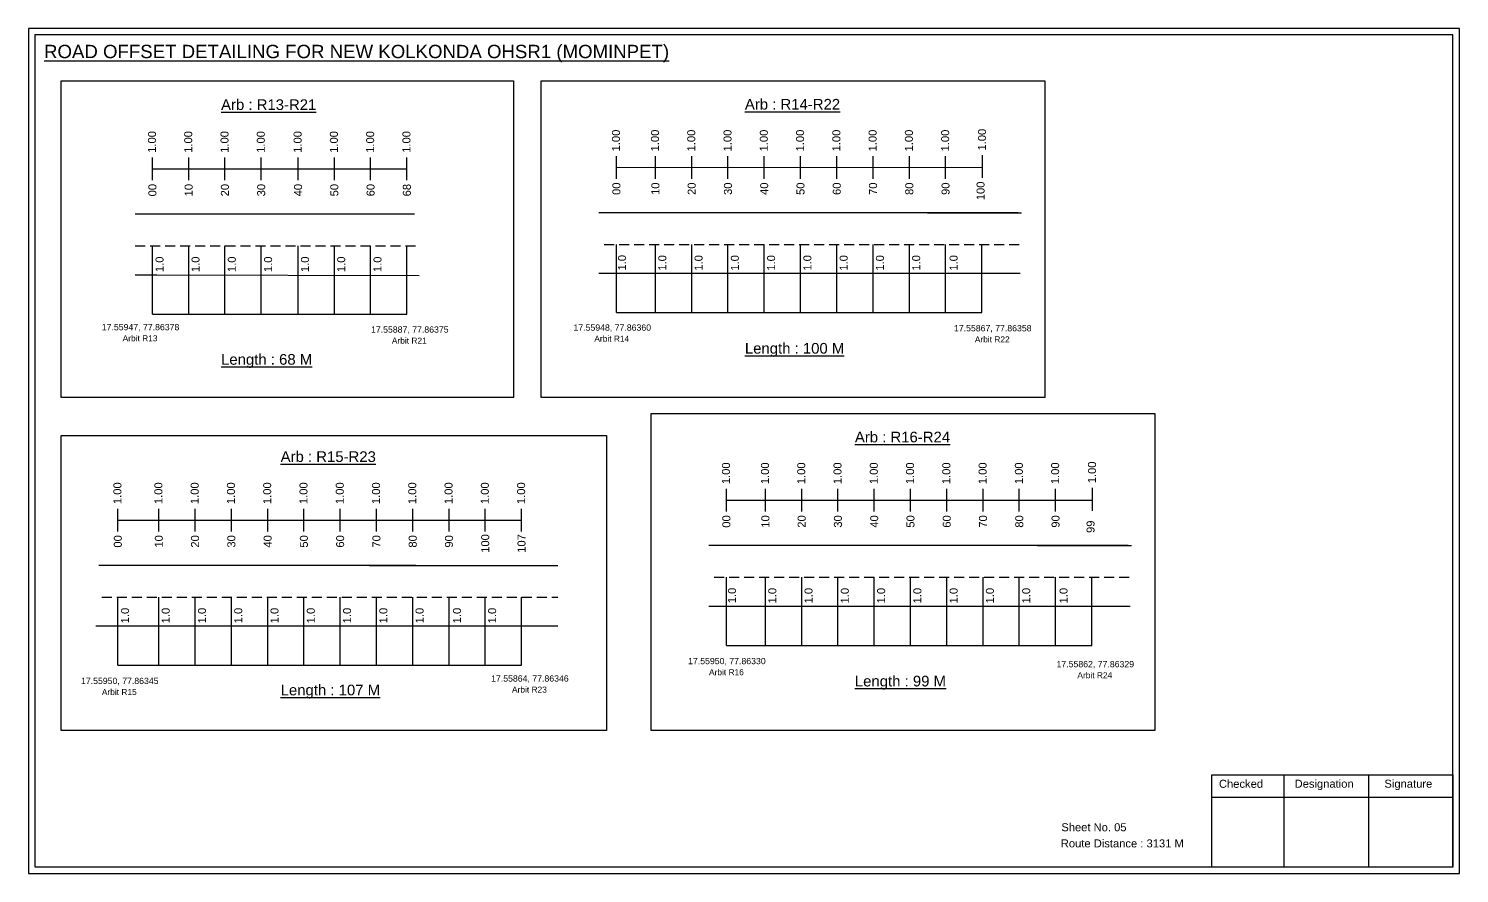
# Model space of a CAD drawing. Header units: inches. Extents: x 936 to 9757, y 449 to 1853.
# Drawn here: x 7913 to 8449, y 1240 to 1557 of the extents above; entities that cross this region are included whole.
import ezdxf

# ---------------------------------------------------------------- set-up
doc = ezdxf.new("R2010")
doc.units = ezdxf.units.IN
doc.header["$MEASUREMENT"] = 0
doc.linetypes.add('DASHED2', pattern=[0.375, 0.25, -0.125])
doc.layers.add('PDF_Geometry', color=7, linetype='Continuous')
doc.layers.add('PDF_Text', color=5, linetype='Continuous')
doc.styles.add('PDF Arial', font='arial.ttf')
doc.styles.get("Standard").update_dxf_attribs({"font": 'arial.ttf'})

msp = doc.modelspace()

# ---------------------------------------------------------------- linework, layer by layer
at = {"color": 217, "true_color": 0x93278f}
for p, q in [((7959.31, 1500.14), (7959.31, 1508.69)), ((7972.91, 1500.14), (7972.91, 1508.69)), ((7986.51, 1500.14), (7986.51, 1508.69)), ((8000.11, 1500.14), (8000.11, 1508.69)), ((8013.93, 1500.14), (8013.93, 1508.69)), ((8027.53, 1500.14), (8027.53, 1508.69)), ((8041.13, 1500.14), (8041.13, 1508.69)), ((8054.73, 1500.14), (8054.73, 1508.69)), ((8133.29, 1500.67), (8133.29, 1509.22)), ((8147.92, 1500.67), (8147.92, 1509.22)), ((8161.52, 1500.67), (8161.52, 1509.22)), ((8175.12, 1500.67), (8175.12, 1509.22)), ((8188.72, 1500.67), (8188.72, 1509.22)), ((8202.32, 1500.67), (8202.32, 1509.22)), ((8215.92, 1500.67), (8215.92, 1509.22)), ((8229.52, 1500.67), (8229.52, 1509.22)), ((8243.12, 1500.67), (8243.12, 1509.22)), ((8256.72, 1500.67), (8256.72, 1509.22)), ((8270.54, 1501), (8270.54, 1509.55)), ((7959.31, 1504.41), (8054.73, 1504.47)), ((8133.29, 1504.95), (8270.54, 1505.02)), ((8174.53, 1375.91), (8174.53, 1384.47)), ((8189.16, 1375.91), (8189.16, 1384.47)), ((8202.76, 1375.91), (8202.76, 1384.47)), ((8216.36, 1375.91), (8216.36, 1384.47)), ((8229.96, 1375.91), (8229.96, 1384.47)), ((8243.56, 1375.91), (8243.56, 1384.47)), ((8257.16, 1375.91), (8257.16, 1384.47)), ((8270.76, 1375.91), (8270.76, 1384.47)), ((8284.36, 1375.91), (8284.36, 1384.47)), ((8297.96, 1375.91), (8297.96, 1384.47)), ((8311.78, 1376.24), (8311.78, 1384.8)), ((8174.53, 1380.19), (8311.78, 1380.27)), ((7946.36, 1368.45), (7946.36, 1377)), ((7961.73, 1368.45), (7961.73, 1377)), ((7975.33, 1368.45), (7975.33, 1377)), ((7988.93, 1368.45), (7988.93, 1377)), ((8002.53, 1368.45), (8002.53, 1377)), ((8016.13, 1368.45), (8016.13, 1377)), ((8029.73, 1368.45), (8029.73, 1377)), ((8043.33, 1368.45), (8043.33, 1377)), ((8056.93, 1368.45), (8056.93, 1377)), ((8070.53, 1368.45), (8070.53, 1377)), ((8084.13, 1368.45), (8084.13, 1377)), ((8097.73, 1368.45), (8097.73, 1377)), ((7946.36, 1372.72), (8097.73, 1372.72))]:
    msp.add_line(p, q, dxfattribs=at)
for p, q in [((8057.64, 1487.41), (7952.9, 1487.41)), ((8283.98, 1487.94), (8126.74, 1487.94)), ((8249.97, 1487.94), (8285.22, 1487.94)), ((7959.31, 1449.99), (7959.31, 1475.53)), ((7972.91, 1449.99), (7972.91, 1475.53)), ((7986.51, 1449.99), (7986.51, 1475.53)), ((8000.11, 1449.99), (8000.11, 1475.53)), ((8013.93, 1449.99), (8013.93, 1475.53)), ((8027.53, 1449.99), (8027.53, 1475.53)), ((8041.13, 1449.99), (8041.13, 1475.53)), ((8054.73, 1449.99), (8054.73, 1475.53)), ((8133.29, 1450.52), (8133.29, 1476.06)), ((8147.92, 1450.52), (8147.92, 1476.06)), ((8161.52, 1450.52), (8161.52, 1476.06)), ((8175.12, 1450.52), (8175.12, 1476.06)), ((8188.72, 1450.52), (8188.72, 1476.06)), ((8202.32, 1450.52), (8202.32, 1476.06)), ((8215.92, 1450.52), (8215.92, 1476.06)), ((8229.52, 1450.52), (8229.52, 1476.06)), ((8243.12, 1450.52), (8243.12, 1476.06)), ((8256.72, 1450.52), (8256.72, 1476.06)), ((8270.32, 1450.52), (8270.32, 1476.06)), ((7952.9, 1464.73), (7960.96, 1464.73)), ((7960.96, 1464.73), (8059.27, 1464.46)), ((8126.74, 1465.26), (8158.85, 1465.26)), ((8158.85, 1465.26), (8284.67, 1465.26)), ((8325.22, 1363.19), (8167.98, 1363.19)), ((8291.21, 1363.19), (8326.46, 1363.19)), ((8058.13, 1355.72), (7939.27, 1355.72)), ((8040.65, 1355.72), (8111.33, 1355.72)), ((8174.53, 1325.77), (8174.53, 1351.3)), ((8189.16, 1325.77), (8189.16, 1351.3)), ((8202.76, 1325.77), (8202.76, 1351.3)), ((8216.36, 1325.77), (8216.36, 1351.3)), ((8229.96, 1325.77), (8229.96, 1351.3)), ((8243.56, 1325.77), (8243.56, 1351.3)), ((8257.16, 1325.77), (8257.16, 1351.3)), ((8270.76, 1325.77), (8270.76, 1351.3)), ((8284.36, 1325.77), (8284.36, 1351.3)), ((8297.96, 1325.77), (8297.96, 1351.3)), ((8311.56, 1325.77), (8311.56, 1351.3)), ((7946.36, 1318.3), (7946.36, 1343.84)), ((7961.73, 1318.3), (7961.73, 1343.84)), ((7975.33, 1318.3), (7975.33, 1343.84)), ((7988.93, 1318.3), (7988.93, 1343.84)), ((8002.53, 1318.3), (8002.53, 1343.84)), ((8016.13, 1318.3), (8016.13, 1343.84)), ((8029.73, 1318.3), (8029.73, 1343.84)), ((8043.33, 1318.3), (8043.33, 1343.84)), ((8056.93, 1318.3), (8056.93, 1343.84)), ((8070.53, 1318.3), (8070.53, 1343.84)), ((8084.13, 1318.3), (8084.13, 1343.84)), ((8097.73, 1318.3), (8097.73, 1343.84)), ((8167.98, 1340.5), (8200.09, 1340.5)), ((8200.09, 1340.5), (8325.91, 1340.5)), ((7938.07, 1333.04), (8111.33, 1333.04))]:
    msp.add_line(p, q)
at = {"linetype": 'DASHED2', "ltscale": 15}
for p, q in [((7952.9, 1475.53), (8058.29, 1475.53)), ((8128.66, 1476.06), (8284.97, 1476.06)), ((8169.9, 1351.3), (8326.21, 1351.3)), ((7940.29, 1343.84), (8111.33, 1343.84))]:
    msp.add_line(p, q, dxfattribs=at)
at = {"color": 5}
for p, q in [((7959.31, 1449.99), (8054.73, 1449.99)), ((8133.29, 1450.52), (8270.32, 1450.52)), ((8174.53, 1325.77), (8311.56, 1325.77)), ((7946.36, 1318.3), (8097.73, 1318.3))]:
    msp.add_line(p, q, dxfattribs=at)
for points in [[(7925.04, 1537.47), (8094.65, 1537.47), (8094.65, 1418.65), (7925.04, 1418.65)], [(8105.02, 1537.47), (8293.94, 1537.47), (8293.94, 1418.65), (8105.02, 1418.65)], [(8146.26, 1412.72), (8335.18, 1412.72), (8335.18, 1293.89), (8146.26, 1293.89)], [(7925.04, 1404.39), (8129.6, 1404.39), (8129.6, 1293.89), (7925.04, 1293.89)]]:
    msp.add_lwpolyline(points, close=True)
at = {"layer": 'PDF_Geometry'}
for points in [[(7912.89, 1557), (7912.89, 1240.29), (8449.36, 1240.29), (8449.36, 1557)], [(7915.22, 1554.67), (7915.22, 1242.7), (8446.94, 1242.7), (8446.94, 1554.67)]]:
    msp.add_lwpolyline(points, close=True, dxfattribs=at)
at = {"layer": 'PDF_Geometry', "color": 242, "true_color": 0xcc1f26}
msp.add_lwpolyline([(8446.94, 1242.61), (8356.6, 1242.61), (8356.6, 1277.22), (8446.94, 1277.22)], close=True, dxfattribs=at)
for points in [[(8383.58, 1277.22), (8383.58, 1242.61)], [(8415.31, 1277.22), (8415.31, 1242.61)], [(8356.6, 1268.85), (8446.94, 1268.85)]]:
    msp.add_lwpolyline(points, dxfattribs=at)

# ---------------------------------------------------------------- texts
at = {"color": 242, "true_color": 0xcd2027}
for s, height, p in [('%%UROAD OFFSET DETAILING FOR NEW KOLKONDA OHSR1 (MOMINPET)', 5, (7918.67, 1545.92)), ('%%UArb : R13-R21', 4, (7985.05, 1526.49)), ('%%UArb : R14-R22', 4, (8181.46, 1526.64)), ('%%ULength : 100 M', 4, (8181.46, 1435.14)), ('%%ULength : 68 M', 4, (7985.05, 1430.99)), ('%%UArb : R16-R24', 4, (8222.7, 1401.88)), ('%%UArb : R15-R23', 4, (8007.39, 1394.53)), ('%%ULength : 99 M', 4, (8222.7, 1310.38)), ('%%ULength : 107 M', 4, (8007.39, 1307.03))]:
    msp.add_text(s, height=height, dxfattribs=at).set_placement(p)
at = {"color": 217, "true_color": 0x93278f}
for s, p in [('1.00', (7960.64, 1510.43)), ('1.00', (7974.24, 1510.43)), ('1.00', (7987.84, 1510.43)), ('1.00', (8001.44, 1510.43)), ('1.00', (8015.25, 1510.43)), ('1.00', (8028.85, 1510.43)), ('1.00', (8042.45, 1510.43)), ('1.00', (8056.05, 1510.43)), ('1.00', (8134.62, 1510.96)), ('1.00', (8149.25, 1510.96)), ('1.00', (8162.85, 1510.96)), ('1.00', (8176.45, 1510.96)), ('1.00', (8190.05, 1510.96)), ('1.00', (8203.65, 1510.96)), ('1.00', (8217.25, 1510.96)), ('1.00', (8230.85, 1510.96)), ('1.00', (8244.45, 1510.96)), ('1.00', (8258.05, 1510.96)), ('1.00', (8271.87, 1511.29)), ('00', (7960.79, 1494.11)), ('10', (7974.39, 1494.11)), ('20', (7987.99, 1494.11)), ('30', (8001.59, 1494.11)), ('40', (8015.41, 1494.11)), ('50', (8029.01, 1494.11)), ('60', (8042.61, 1494.11)), ('68', (8056.21, 1494.11)), ('00', (8134.77, 1494.64)), ('10', (8149.4, 1494.64)), ('20', (8163, 1494.64)), ('30', (8176.6, 1494.64)), ('40', (8190.2, 1494.64)), ('50', (8203.8, 1494.64)), ('60', (8217.4, 1494.64)), ('70', (8231, 1494.64)), ('80', (8244.6, 1494.64)), ('90', (8258.2, 1494.64)), ('100', (8271.33, 1492.67)), ('1.00', (8175.86, 1386.21)), ('1.00', (8190.49, 1386.21)), ('1.00', (8204.09, 1386.21)), ('1.00', (8217.69, 1386.21)), ('1.00', (8231.29, 1386.21)), ('1.00', (8244.89, 1386.21)), ('1.00', (8258.49, 1386.21)), ('1.00', (8272.09, 1386.21)), ('1.00', (8285.69, 1386.21)), ('1.00', (8299.29, 1386.21)), ('1.00', (8313.11, 1386.54)), ('1.00', (7947.68, 1378.74)), ('1.00', (7963.05, 1378.74)), ('1.00', (7976.65, 1378.74)), ('1.00', (7990.25, 1378.74)), ('1.00', (8003.85, 1378.74)), ('1.00', (8017.45, 1378.74)), ('1.00', (8031.05, 1378.74)), ('1.00', (8044.65, 1378.74)), ('1.00', (8058.25, 1378.74)), ('1.00', (8071.85, 1378.74)), ('1.00', (8085.45, 1378.74)), ('1.00', (8099.05, 1378.74)), ('00', (8176.01, 1369.89)), ('10', (8190.64, 1369.89)), ('20', (8204.24, 1369.89)), ('30', (8217.84, 1369.89)), ('40', (8231.44, 1369.89)), ('50', (8245.04, 1369.89)), ('60', (8258.64, 1369.89)), ('70', (8272.24, 1369.89)), ('80', (8285.84, 1369.89)), ('90', (8299.44, 1369.89)), ('99', (8312.57, 1367.91)), ('00', (7947.83, 1362.42)), ('10', (7963.2, 1362.42)), ('20', (7976.8, 1362.42)), ('30', (7990.4, 1362.42)), ('40', (8004, 1362.42)), ('50', (8017.6, 1362.42)), ('60', (8031.2, 1362.42)), ('70', (8044.8, 1362.42)), ('80', (8058.4, 1362.42)), ('90', (8072, 1362.42)), ('100', (8085.6, 1360.47)), ('107', (8099.2, 1360.47))]:
    msp.add_text(s, height=3, rotation=90, dxfattribs=at).set_placement(p)
for p in [(7963.49, 1465.73), (7976.98, 1465.73), (7990.58, 1465.73), (8004.18, 1465.73), (8018, 1465.73), (8031.6, 1465.73), (8045.2, 1465.73), (8136.89, 1466.31), (8151.99, 1466.26), (8165.59, 1466.26), (8179.19, 1466.26), (8192.79, 1466.26), (8206.39, 1466.26), (8219.99, 1466.26), (8233.59, 1466.26), (8247.19, 1466.26), (8261.22, 1466.26), (8178.13, 1341.55), (8193.23, 1341.5), (8206.83, 1341.5), (8220.43, 1341.5), (8234.03, 1341.5), (8247.63, 1341.5), (8261.23, 1341.5), (8274.83, 1341.5), (8288.43, 1341.5), (8302.45, 1341.5), (7950.53, 1334.04), (7965.79, 1334.04), (7979.39, 1334.04), (7992.99, 1334.04), (8006.59, 1334.04), (8020.19, 1334.04), (8033.79, 1334.04), (8047.39, 1334.04), (8060.99, 1334.04), (8075.02, 1334.04), (8088.19, 1334.04)]:
    msp.add_text('1.0', height=3, rotation=90).set_placement(p)
at = {"color": 5}
for s, height, p in [('17.55947, 77.86378', 2.34, (7940.32, 1443.91)), ('17.55887, 77.86375', 2.34, (8041.27, 1443.01)), ('17.55948, 77.86360', 2.34, (8117.19, 1443.75)), ('17.55867, 77.86358', 2.34, (8259.86, 1443.5)), ('Arbit R13', 2.246, (7948.14, 1439.78)), ('Arbit R21', 2.246, (8049.09, 1438.89)), ('Arbit R14', 2.246, (8125.01, 1439.63)), ('Arbit R22', 2.246, (8267.68, 1439.37)), ('17.55950, 77.86330', 2.34, (8160.17, 1318.72)), ('17.55862, 77.86329', 2.34, (8298.31, 1317.57)), ('17.55864, 77.86346', 2.34, (8086.31, 1312.19)), ('Arbit R16', 2.246, (8167.99, 1314.59)), ('Arbit R24', 2.246, (8306.13, 1313.45)), ('17.55950, 77.86345', 2.34, (7932.53, 1311.27)), ('Arbit R15', 2.246, (7940.35, 1307.14)), ('Arbit R23', 2.246, (8094.13, 1308.06))]:
    msp.add_text(s, height=height, dxfattribs=at).set_placement(p)
for s, p in [('Sheet No. 05', (8300.1, 1256.08)), ('Route Distance : 3131 M', (8299.91, 1250.03))]:
    msp.add_text(s, height=3).set_placement(p)
at = {"layer": 'PDF_Text', "color": 7, "attachment_point": 7, "style": 'PDF Arial'}
for s, insert, char_height in [('Checked', (8359.21, 1272.33), 3.001), ('Designation', (8387.58, 1271.5), 3.0006), ('Signature', (8421.26, 1271.5), 3.001)]:
    msp.add_mtext(s, dxfattribs=dict(at, insert=insert, char_height=char_height))

doc.saveas('drawing.dxf')
